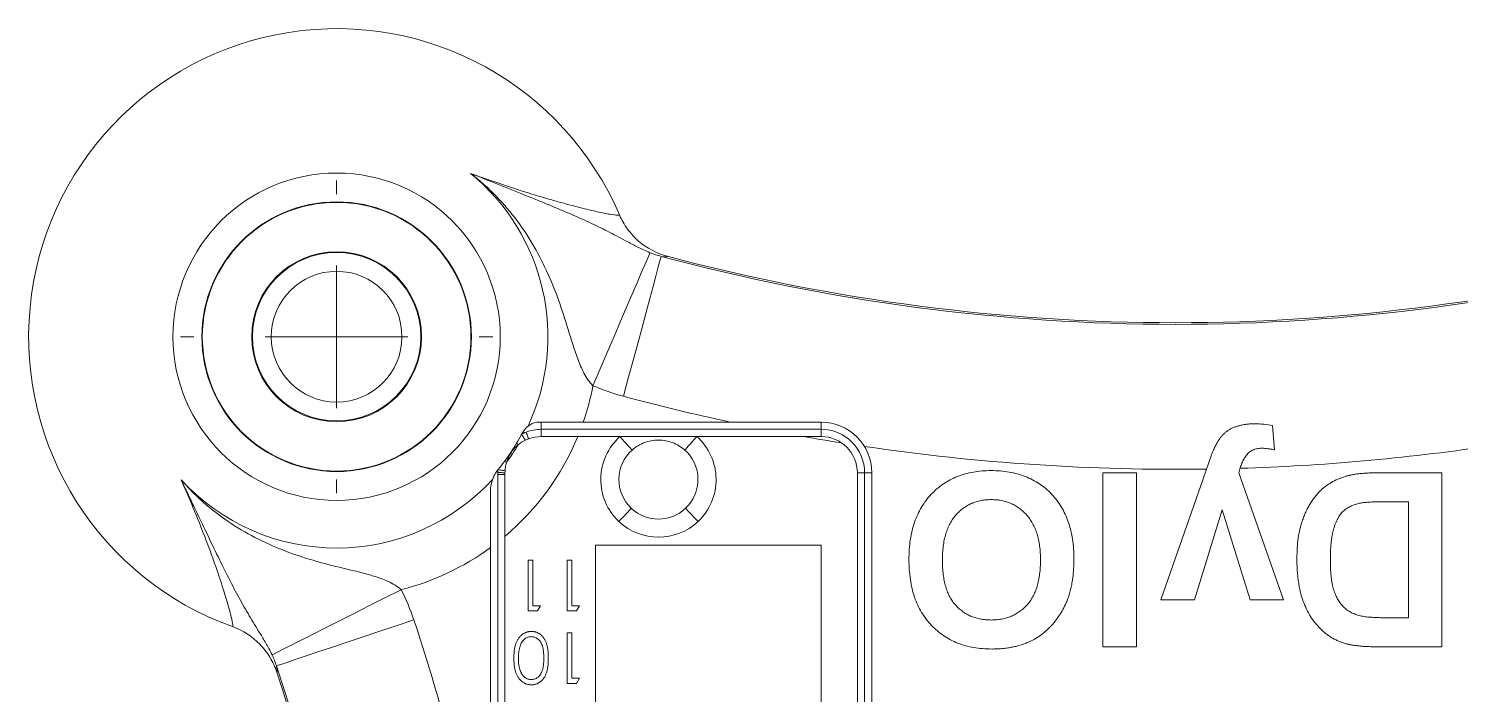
# Model space of a CAD drawing. Header units: millimetres. Extents: x 24.3 to 104.7, y 23.5 to 104.3.
# Drawn here: x 24.3 to 74.4, y 81 to 104.3 of the extents above; entities that cross this region are included whole.
import ezdxf

# ---------------------------------------------------------------- set-up
doc = ezdxf.new("R2010")
doc.units = ezdxf.units.MM

# ---------------------------------------------------------------- blocks, each defined once
blk = doc.blocks.new('SW_CENTERMARKSYMBOL_2')
at = {"color": 0, "linetype": 'Continuous', "lineweight": 0}
for p, q in [((0, 5), (0, 5.477)), ((0, 0), (0, 2.5)), ((-5, 0), (-5.477, 0)), ((0, 0), (-2.5, 0)), ((0, 0), (0, -2.5)), ((0, 0), (2.5, 0)), ((5, 0), (5.477, 0)), ((0, -5), (0, -5.477))]:
    blk.add_line(p, q, dxfattribs=at)

msp = doc.modelspace()

# ---------------------------------------------------------------- linework, layer by layer
at = {"color": 7, "linetype": 'Continuous', "lineweight": 15}
for p, q in [((42.231, 90.555), (42.231, 90.301)), ((42.231, 90.555), (52.042, 90.555)), ((52.042, 90.555), (52.042, 90.301)), ((67.859, 90.432), (67.937, 89.582)), ((52.042, 90.301), (42.231, 90.301)), ((42.231, 90.301), (42.231, 90.047)), ((52.042, 90.047), (42.231, 90.047)), ((52.042, 90.301), (52.042, 90.047)), ((65.433, 88.571), (65.713, 89.375)), ((40.707, 88.874), (40.707, 88.721)), ((40.707, 88.721), (40.707, 40.139)), ((40.961, 88.721), (40.707, 88.721)), ((40.961, 88.721), (40.961, 40.139)), ((53.312, 40.139), (53.312, 88.777)), ((53.566, 88.777), (53.312, 88.777)), ((53.566, 40.139), (53.566, 88.777)), ((53.82, 88.777), (53.566, 88.777)), ((53.82, 88.777), (53.82, 40.139)), ((61.919, 82.681), (61.919, 88.777)), ((61.919, 88.777), (63.092, 88.777)), ((63.092, 88.777), (63.092, 82.681)), ((63.951, 84.322), (65.433, 88.571)), ((66.679, 88.777), (68.25, 84.322)), ((71.497, 88.777), (73.799, 88.777)), ((73.799, 88.777), (73.799, 82.681)), ((40.453, 40.139), (40.453, 88.159)), ((66.101, 87.477), (65.124, 84.322)), ((67.077, 84.322), (66.101, 87.477)), ((72.626, 87.761), (71.662, 87.761)), ((72.626, 83.697), (72.626, 87.761)), ((52.042, 86.237), (44.136, 86.237)), ((44.136, 86.237), (44.136, 55.379)), ((52.042, 55.379), (52.042, 86.237)), ((41.774, 85.714), (41.933, 85.714)), ((41.774, 83.936), (41.774, 85.714)), ((41.933, 85.714), (41.933, 84.118)), ((43.141, 83.936), (43.141, 85.714)), ((43.141, 85.714), (43.301, 85.714)), ((43.301, 85.714), (43.301, 84.118)), ((65.124, 84.322), (63.951, 84.322)), ((68.25, 84.322), (67.077, 84.322)), ((42.102, 83.936), (41.774, 83.936)), ((41.933, 84.118), (42.207, 84.118)), ((42.207, 84.118), (42.102, 83.936)), ((43.47, 83.936), (43.141, 83.936)), ((43.301, 84.118), (43.574, 84.118)), ((43.574, 84.118), (43.47, 83.936)), ((72.046, 83.697), (72.626, 83.697)), ((43.141, 81.396), (43.141, 83.174)), ((43.141, 83.174), (43.301, 83.174)), ((43.301, 83.174), (43.301, 81.578)), ((63.092, 82.681), (61.919, 82.681)), ((73.799, 82.681), (71.563, 82.681)), ((43.47, 81.396), (43.141, 81.396)), ((43.301, 81.578), (43.574, 81.578)), ((43.574, 81.578), (43.47, 81.396))]:
    msp.add_line(p, q, dxfattribs=at)
at = {"color": 7, "linetype": 'Continuous', "lineweight": 15, "flags": 128}
for points in [[(46.043, 96.491), (46.013, 96.42), (45.951, 96.276), (45.859, 96.062), (45.739, 95.78), (45.591, 95.436), (45.419, 95.035), (45.225, 94.582), (45.012, 94.086), (44.784, 93.554), (44.544, 92.995), (44.296, 92.417), (44.044, 91.83)], [(46.434, 96.362), (46.419, 96.305), (46.382, 96.168), (46.324, 95.953), (46.246, 95.663), (46.15, 95.304), (46.036, 94.881), (45.907, 94.402), (45.765, 93.874), (45.612, 93.306), (45.451, 92.707), (45.284, 92.088), (45.114, 91.459)], [(41.543, 90.127), (41.565, 90.091), (41.587, 90.057), (41.608, 90.025), (41.627, 89.995), (41.644, 89.969), (41.658, 89.947), (41.668, 89.93), (41.676, 89.919)], [(41.703, 90.207), (41.72, 90.16), (41.737, 90.115), (41.752, 90.074), (41.765, 90.038), (41.776, 90.008), (41.784, 89.986), (41.789, 89.973), (41.791, 89.968)], [(45.415, 89.574), (45.408, 89.582), (45.384, 89.608), (45.346, 89.651), (45.293, 89.71), (45.229, 89.782), (45.155, 89.864), (45.074, 89.954), (44.991, 90.047)], [(47.688, 90.047), (47.605, 89.954), (47.524, 89.864), (47.451, 89.782), (47.386, 89.71), (47.333, 89.651), (47.295, 89.608), (47.271, 89.582), (47.265, 89.574)], [(40.963, 88.847), (40.95, 88.85), (40.93, 88.853), (40.905, 88.858), (40.874, 88.863), (40.84, 88.869), (40.802, 88.875), (40.761, 88.882), (40.72, 88.89)], [(40.961, 88.777), (40.952, 88.778), (40.935, 88.778), (40.91, 88.78), (40.878, 88.781), (40.841, 88.783), (40.8, 88.786), (40.755, 88.788), (40.709, 88.79)], [(45.388, 87.534), (45.381, 87.526), (45.357, 87.501), (45.317, 87.459), (45.263, 87.401), (45.197, 87.331), (45.121, 87.251), (45.038, 87.163), (44.952, 87.072)], [(47.727, 87.072), (47.641, 87.163), (47.558, 87.251), (47.482, 87.331), (47.416, 87.401), (47.362, 87.459), (47.322, 87.501), (47.298, 87.526), (47.291, 87.534)], [(32.796, 82.401), (32.865, 82.436), (33.005, 82.506), (33.214, 82.611), (33.487, 82.749), (33.822, 82.918), (34.212, 83.114), (34.651, 83.336), (35.133, 83.579), (35.65, 83.839), (36.193, 84.113), (36.755, 84.396), (37.325, 84.683)], [(32.95, 82.013), (33.006, 82.032), (33.141, 82.077), (33.353, 82.148), (33.637, 82.243), (33.99, 82.361), (34.405, 82.499), (34.876, 82.657), (35.394, 82.83), (35.952, 83.017), (36.54, 83.213), (37.148, 83.416), (37.767, 83.623)]]:
    msp.add_lwpolyline(points, dxfattribs=at)
at = {"color": 7, "linetype": 'Continuous', "lineweight": 15}
for radius in [5.735, 4.724, 4.707, 2.977, 2.951, 2.291]:
    msp.add_circle((35.059, 93.546), radius, dxfattribs=at)
for centre, radius, start, end in [((35.059, 93.546), 10.795, 23.2948, 250.2368), ((35.059, 93.546), 7.405, 334.9652, 50.6208), ((64.459, 163.321), 69.342, 254.93346, 285.06654), ((64.459, 163.321), 69.284, 255.1093, 284.8907), ((35.059, 93.546), 9.148, 340.9173, 349.1914), ((64.459, 163.321), 74.42, 254.93346, 257.89515), ((42.231, 88.777), 1.778, 90, 95.2613), ((52.042, 88.777), 1.778, 0, 90), ((35.059, 93.546), 9.148, 310.1832, 337.5134), ((35.059, 93.546), 7.33, 329.3837, 332.1976), ((35.059, 93.546), 7.33, 332.1976, 332.3166), ((42.231, 88.777), 1.524, 110.2813, 116.5564), ((42.231, 88.777), 1.524, 90, 110.2813), ((42.231, 88.777), 1.27, 90, 110.2813), ((46.34, 88.542), 2.021, 131.862, 226.6582), ((46.34, 88.542), 2.021, 313.3418, 48.138), ((64.459, 163.321), 74.42, 259.92891, 260.95355), ((52.042, 88.777), 1.524, 0, 90), ((52.042, 88.777), 1.27, 0, 90), ((35.059, 93.546), 7.33, 323.3789, 329.3837), ((35.059, 93.546), 7.405, 323.5629, 329.1997), ((40.738, 89.197), 0.88, 39.2459, 44.3754), ((46.34, 88.542), 1.386, 131.862, 226.6582), ((46.34, 88.542), 1.386, 313.3418, 48.138), ((64.459, 163.321), 74.42, 261.5783, 270.84007), ((64.459, 163.321), 74.42, 271.74449, 278.4217), ((35.059, 93.546), 7.33, 320.4051, 320.565), ((35.059, 93.546), 7.33, 320.565, 323.3789), ((41.266, 89.992), 0.881, 248.3899, 253.5139), ((35.059, 93.546), 7.405, 222.603, 317.6535), ((46.34, 88.542), 1.386, 226.6582, 313.3418), ((46.34, 88.542), 2.021, 226.6582, 313.3418), ((35.059, 93.546), 9.148, 284.3432, 306.1357), ((-27.528, 61.796), 68.846, 9.09417, 18.48454), ((-27.528, 61.796), 63.768, 341.51546, 18.48454), ((-27.528, 61.796), 63.71, 341.70712, 18.29288)]:
    msp.add_arc(centre, radius, start, end, dxfattribs=at)
for points, knots in [([(39.757, 99.27), (40.143, 99.128), (40.517, 98.997), (41.232, 98.756), (41.574, 98.647), (42.063, 98.496), (42.222, 98.448), (42.527, 98.359), (42.673, 98.317), (43.094, 98.199), (43.35, 98.131), (43.816, 98.014), (44.021, 97.965), (44.371, 97.888), (44.517, 97.858), (44.752, 97.816), (44.84, 97.804), (44.954, 97.797), (44.979, 97.802), (44.974, 97.815)], [0, 0, 0, 0, 0.125, 0.125, 0.25, 0.25, 0.3125, 0.3125, 0.375, 0.375, 0.5, 0.5, 0.625, 0.625, 0.75, 0.75, 0.875, 0.875, 1, 1, 1, 1]), ([(46.043, 96.491), (45.882, 96.556), (45.747, 96.62), (45.495, 96.746), (45.38, 96.807), (45.049, 96.984), (44.844, 97.094), (44.426, 97.308), (44.214, 97.413), (43.767, 97.623), (43.533, 97.728), (42.793, 98.049), (42.254, 98.269), (41.361, 98.628), (41.054, 98.75), (40.577, 98.94), (40.416, 99.005), (40.089, 99.136), (39.922, 99.203), (39.757, 99.27)], [0, 0, 0, 0, 0.0625, 0.0625, 0.125, 0.125, 0.25, 0.25, 0.375, 0.375, 0.5, 0.5, 0.75, 0.75, 0.875, 0.875, 0.9375, 0.9375, 1, 1, 1, 1]), ([(44.044, 91.83), (43.912, 91.959), (43.813, 92.11), (43.642, 92.431), (43.573, 92.599), (43.383, 93.109), (43.28, 93.457), (43.066, 94.15), (42.955, 94.496), (42.709, 95.18), (42.573, 95.519), (42.117, 96.511), (41.748, 97.138), (41.078, 98.008), (40.838, 98.283), (40.451, 98.672), (40.318, 98.798), (40.043, 99.041), (39.9, 99.159), (39.757, 99.27)], [0, 0, 0, 0, 0.0625, 0.0625, 0.125, 0.125, 0.25, 0.25, 0.375, 0.375, 0.5, 0.5, 0.75, 0.75, 0.875, 0.875, 0.9375, 0.9375, 1, 1, 1, 1]), ([(44.974, 97.815), (45.05, 97.637), (45.145, 97.472), (45.37, 97.164), (45.502, 97.021), (45.935, 96.647), (46.282, 96.463), (46.655, 96.363)], [0, 0, 0, 0, 0.25, 0.25, 0.5, 0.5, 1, 1, 1, 1]), ([(65.713, 89.375), (65.737, 89.433), (65.78, 89.542), (65.848, 89.692), (65.915, 89.821), (65.981, 89.93), (66.049, 90.024), (66.122, 90.106), (66.198, 90.18), (66.28, 90.245), (66.37, 90.302), (66.469, 90.352), (66.577, 90.395), (66.695, 90.431), (66.821, 90.461), (66.956, 90.481), (67.098, 90.495), (67.196, 90.496), (67.246, 90.496)], [0, 0, 0, 0, 0.090156, 0.170073, 0.240164, 0.300404, 0.355401, 0.408192, 0.459211, 0.509727, 0.56025, 0.613934, 0.669936, 0.72941, 0.792525, 0.858343, 0.927245, 1, 1, 1, 1]), ([(67.246, 90.496), (67.35, 90.494), (67.556, 90.489), (67.758, 90.451), (67.859, 90.432)], [0, 0, 0, 0, 0.503093, 1, 1, 1, 1]), ([(47.265, 89.574), (47.132, 89.693), (46.986, 89.777), (46.758, 89.863), (46.68, 89.885), (46.515, 89.915), (46.427, 89.923), (46.251, 89.923), (46.164, 89.915), (46, 89.885), (45.921, 89.863), (45.769, 89.806), (45.696, 89.771), (45.552, 89.685), (45.481, 89.633), (45.415, 89.574)], [0, 0, 0, 0, 0.25, 0.25, 0.375, 0.375, 0.5, 0.5, 0.625, 0.625, 0.75, 0.75, 0.875, 0.875, 1, 1, 1, 1]), ([(41.419, 89.754), (41.328, 89.678), (41.243, 89.585), (41.104, 89.376), (41.051, 89.262), (41.016, 89.147)], [0, 0, 0, 0, 0.5, 0.5, 1, 1, 1, 1]), ([(67.491, 89.637), (67.462, 89.636), (67.404, 89.635), (67.321, 89.624), (67.244, 89.604), (67.173, 89.577), (67.107, 89.543), (67.048, 89.501), (66.994, 89.452), (66.932, 89.373), (66.862, 89.263), (66.79, 89.116), (66.728, 88.953), (66.696, 88.837), (66.679, 88.777)], [0, 0, 0, 0, 0.068879, 0.13261, 0.193889, 0.25237, 0.30888, 0.364334, 0.420394, 0.477374, 0.596101, 0.72132, 0.855608, 1, 1, 1, 1]), ([(67.937, 89.582), (67.897, 89.59), (67.819, 89.607), (67.705, 89.624), (67.596, 89.634), (67.526, 89.636), (67.491, 89.637)], [0, 0, 0, 0, 0.274114, 0.529359, 0.771879, 1, 1, 1, 1]), ([(40.532, 88.557), (40.553, 88.612), (40.577, 88.667), (40.634, 88.773), (40.667, 88.825), (40.707, 88.874)], [0, 0, 0, 0, 0.5, 0.5, 1, 1, 1, 1]), ([(55.12, 85.738), (55.122, 85.857), (55.126, 86.088), (55.164, 86.425), (55.224, 86.743), (55.311, 87.041), (55.42, 87.319), (55.557, 87.576), (55.716, 87.816), (55.901, 88.031), (56.105, 88.226), (56.329, 88.394), (56.566, 88.538), (56.822, 88.654), (57.095, 88.745), (57.383, 88.809), (57.688, 88.847), (57.896, 88.853), (58.003, 88.855)], [0, 0, 0, 0, 0.074281, 0.144611, 0.211674, 0.276037, 0.337883, 0.398273, 0.457645, 0.516795, 0.575603, 0.633316, 0.690913, 0.749049, 0.808543, 0.869789, 0.933331, 1, 1, 1, 1]), ([(58.003, 88.855), (58.111, 88.852), (58.322, 88.847), (58.631, 88.81), (58.922, 88.744), (59.197, 88.656), (59.454, 88.539), (59.695, 88.397), (59.917, 88.228), (60.122, 88.035), (60.307, 87.821), (60.466, 87.583), (60.603, 87.328), (60.712, 87.052), (60.8, 86.758), (60.859, 86.444), (60.897, 86.111), (60.901, 85.883), (60.903, 85.766)], [0, 0, 0, 0, 0.067553, 0.13222, 0.194074, 0.254079, 0.312551, 0.370559, 0.428376, 0.487115, 0.546179, 0.605446, 0.665495, 0.726979, 0.790725, 0.857159, 0.926603, 1, 1, 1, 1]), ([(31.409, 83.387), (31.422, 83.382), (31.425, 83.408), (31.411, 83.521), (31.393, 83.61), (31.337, 83.843), (31.299, 83.988), (31.224, 84.247), (31.197, 84.341), (31.135, 84.543), (31.101, 84.652), (30.991, 84.997), (30.907, 85.25), (30.761, 85.666), (30.71, 85.81), (30.6, 86.11), (30.542, 86.268), (30.358, 86.749), (30.225, 87.086), (29.935, 87.787), (29.777, 88.155), (29.608, 88.533)], [0, 0, 0, 0, 0.125, 0.125, 0.25, 0.25, 0.375, 0.375, 0.4375, 0.4375, 0.5, 0.5, 0.625, 0.625, 0.6875, 0.6875, 0.75, 0.75, 0.875, 0.875, 1, 1, 1, 1]), ([(32.796, 82.401), (32.722, 82.558), (32.648, 82.69), (32.507, 82.934), (32.439, 83.046), (32.242, 83.367), (32.119, 83.564), (31.878, 83.97), (31.76, 84.177), (31.523, 84.612), (31.402, 84.84), (31.034, 85.563), (30.779, 86.091), (30.361, 86.964), (30.217, 87.265), (29.994, 87.731), (29.919, 87.889), (29.765, 88.209), (29.686, 88.372), (29.608, 88.533)], [0, 0, 0, 0, 0.0625, 0.0625, 0.125, 0.125, 0.25, 0.25, 0.375, 0.375, 0.5, 0.5, 0.75, 0.75, 0.875, 0.875, 0.9375, 0.9375, 1, 1, 1, 1]), ([(37.325, 84.683), (37.188, 84.808), (37.03, 84.898), (36.698, 85.048), (36.525, 85.108), (36.002, 85.266), (35.646, 85.348), (34.938, 85.52), (34.584, 85.609), (33.883, 85.814), (33.535, 85.93), (32.513, 86.328), (31.862, 86.661), (30.95, 87.282), (30.66, 87.506), (30.247, 87.872), (30.113, 87.998), (29.854, 88.259), (29.727, 88.396), (29.608, 88.533)], [0, 0, 0, 0, 0.0625, 0.0625, 0.125, 0.125, 0.25, 0.25, 0.375, 0.375, 0.5, 0.5, 0.75, 0.75, 0.875, 0.875, 0.9375, 0.9375, 1, 1, 1, 1]), ([(40.707, 88.721), (40.707, 88.726), (40.707, 88.731), (40.707, 88.736), (40.707, 88.754), (40.708, 88.772), (40.709, 88.79)], [0, 0, 0, 0, 0.00001512775, 0.00001512775, 0.00001512775, 0.00006977327, 0.00006977327, 0.00006977327, 0.00006977327]), ([(69.554, 88.162), (69.61, 88.213), (69.726, 88.317), (69.931, 88.445), (70.16, 88.56), (70.327, 88.618), (70.414, 88.648)], [0, 0, 0, 0, 0.228741, 0.468166, 0.725333, 1, 1, 1, 1]), ([(70.414, 88.648), (70.448, 88.658), (70.521, 88.681), (70.636, 88.704), (70.758, 88.729), (70.89, 88.746), (71.029, 88.76), (71.178, 88.769), (71.334, 88.775), (71.442, 88.776), (71.497, 88.777)], [0, 0, 0, 0, 0.099888, 0.207312, 0.320838, 0.442448, 0.570185, 0.705432, 0.849416, 1, 1, 1, 1]), ([(58.005, 87.839), (57.944, 87.837), (57.824, 87.834), (57.648, 87.81), (57.48, 87.768), (57.321, 87.71), (57.171, 87.632), (57.028, 87.541), (56.895, 87.431), (56.77, 87.307), (56.657, 87.165), (56.559, 87.006), (56.475, 86.83), (56.41, 86.637), (56.355, 86.429), (56.32, 86.203), (56.296, 85.961), (56.293, 85.794), (56.292, 85.708)], [0, 0, 0, 0, 0.059333, 0.116778, 0.172169, 0.226925, 0.280998, 0.335578, 0.39118, 0.448177, 0.506677, 0.566655, 0.629221, 0.694952, 0.764337, 0.838, 0.916595, 1, 1, 1, 1]), ([(59.731, 85.725), (59.73, 85.81), (59.728, 85.973), (59.703, 86.21), (59.667, 86.432), (59.613, 86.637), (59.545, 86.828), (59.46, 87.002), (59.361, 87.162), (59.246, 87.303), (59.12, 87.429), (58.986, 87.539), (58.842, 87.632), (58.691, 87.708), (58.531, 87.766), (58.363, 87.81), (58.187, 87.834), (58.067, 87.837), (58.005, 87.839)], [0, 0, 0, 0, 0.08212, 0.159025, 0.231845, 0.300713, 0.366067, 0.428673, 0.489076, 0.548283, 0.606046, 0.662406, 0.717184, 0.77216, 0.827113, 0.882801, 0.940453, 1, 1, 1, 1]), ([(68.904, 87.085), (68.924, 87.139), (68.962, 87.246), (69.028, 87.401), (69.1, 87.548), (69.178, 87.686), (69.263, 87.817), (69.353, 87.941), (69.449, 88.056), (69.519, 88.127), (69.554, 88.162)], [0, 0, 0, 0, 0.1363432, 0.269093, 0.3977222, 0.5226435, 0.645115, 0.7655562, 0.8836701, 1, 1, 1, 1]), ([(70.881, 87.702), (70.831, 87.689), (70.733, 87.663), (70.595, 87.604), (70.47, 87.534), (70.356, 87.449), (70.253, 87.342), (70.166, 87.205), (70.085, 87.041), (70.029, 86.885), (69.989, 86.745), (69.962, 86.628), (69.941, 86.501), (69.923, 86.365), (69.908, 86.22), (69.899, 86.065), (69.893, 85.902), (69.891, 85.789), (69.891, 85.731)], [0, 0, 0, 0, 0.064918, 0.126443, 0.185879, 0.243017, 0.302491, 0.369364, 0.444572, 0.529178, 0.575517, 0.625405, 0.678868, 0.735605, 0.796189, 0.860141, 0.928064, 1, 1, 1, 1]), ([(71.662, 87.761), (71.618, 87.761), (71.534, 87.76), (71.413, 87.758), (71.301, 87.753), (71.199, 87.747), (71.106, 87.738), (71.023, 87.729), (70.949, 87.717), (70.903, 87.707), (70.881, 87.702)], [0, 0, 0, 0, 0.166673, 0.320909, 0.464346, 0.593863, 0.712744, 0.82094, 0.915687, 1, 1, 1, 1]), ([(68.719, 85.788), (68.721, 85.909), (68.726, 86.143), (68.76, 86.481), (68.817, 86.794), (68.876, 86.99), (68.904, 87.085)], [0, 0, 0, 0, 0.27587, 0.534327, 0.774296, 1, 1, 1, 1]), ([(58.02, 82.603), (57.913, 82.606), (57.703, 82.611), (57.397, 82.649), (57.107, 82.713), (56.835, 82.806), (56.577, 82.921), (56.337, 83.065), (56.113, 83.235), (55.907, 83.429), (55.721, 83.646), (55.561, 83.887), (55.423, 84.145), (55.312, 84.425), (55.225, 84.725), (55.166, 85.045), (55.126, 85.384), (55.122, 85.618), (55.12, 85.738)], [0, 0, 0, 0, 0.066543, 0.130227, 0.191372, 0.250609, 0.308646, 0.36635, 0.42409, 0.482748, 0.54192, 0.601306, 0.661694, 0.723753, 0.787994, 0.855173, 0.925635, 1, 1, 1, 1]), ([(56.292, 85.708), (56.294, 85.623), (56.296, 85.458), (56.318, 85.22), (56.354, 84.997), (56.405, 84.792), (56.471, 84.603), (56.55, 84.43), (56.646, 84.274), (56.756, 84.135), (56.879, 84.014), (57.012, 83.909), (57.153, 83.818), (57.305, 83.745), (57.467, 83.689), (57.638, 83.649), (57.819, 83.624), (57.942, 83.621), (58.005, 83.619)], [0, 0, 0, 0, 0.0832504, 0.1612222, 0.2342729, 0.303223, 0.3682005, 0.4296583, 0.4890007, 0.5465197, 0.6025477, 0.6575172, 0.7117522, 0.7666006, 0.8218822, 0.8791526, 0.9382218, 1, 1, 1, 1]), ([(58.005, 83.619), (58.069, 83.621), (58.192, 83.624), (58.373, 83.649), (58.545, 83.689), (58.707, 83.746), (58.859, 83.821), (59.002, 83.911), (59.136, 84.018), (59.259, 84.142), (59.371, 84.281), (59.468, 84.439), (59.549, 84.613), (59.617, 84.804), (59.667, 85.011), (59.705, 85.234), (59.727, 85.474), (59.73, 85.64), (59.731, 85.725)], [0, 0, 0, 0, 0.061365, 0.120039, 0.176926, 0.232342, 0.286997, 0.341204, 0.396361, 0.452852, 0.510542, 0.570032, 0.63213, 0.697177, 0.76605, 0.839067, 0.916911, 1, 1, 1, 1]), ([(60.903, 85.766), (60.903, 85.69), (60.902, 85.542), (60.887, 85.325), (60.868, 85.117), (60.836, 84.919), (60.799, 84.73), (60.753, 84.549), (60.697, 84.379), (60.653, 84.27), (60.631, 84.216)], [0, 0, 0, 0, 0.142626, 0.280099, 0.411798, 0.538154, 0.660002, 0.777042, 0.890637, 1, 1, 1, 1]), ([(70.409, 82.797), (70.365, 82.811), (70.278, 82.839), (70.152, 82.891), (70.03, 82.949), (69.913, 83.016), (69.801, 83.09), (69.694, 83.173), (69.592, 83.262), (69.461, 83.391), (69.312, 83.57), (69.155, 83.806), (69.022, 84.066), (68.929, 84.299), (68.868, 84.497), (68.828, 84.657), (68.794, 84.825), (68.768, 85.001), (68.745, 85.186), (68.729, 85.379), (68.721, 85.58), (68.72, 85.718), (68.719, 85.788)], [0, 0, 0, 0, 0.037272, 0.073996, 0.110617, 0.146694, 0.183138, 0.219392, 0.256133, 0.293253, 0.368243, 0.444701, 0.523109, 0.604771, 0.647273, 0.691554, 0.738043, 0.786136, 0.836342, 0.888682, 0.943206, 1, 1, 1, 1]), ([(69.891, 85.731), (69.891, 85.674), (69.892, 85.562), (69.899, 85.399), (69.908, 85.247), (69.923, 85.106), (69.941, 84.974), (69.962, 84.852), (69.989, 84.742), (70.029, 84.61), (70.089, 84.461), (70.174, 84.301), (70.272, 84.161), (70.385, 84.041), (70.513, 83.942), (70.656, 83.861), (70.815, 83.797), (70.928, 83.77), (70.986, 83.756)], [0, 0, 0, 0, 0.069868, 0.135347, 0.196479, 0.253853, 0.307497, 0.357001, 0.403061, 0.445236, 0.523165, 0.596238, 0.664353, 0.72943, 0.793593, 0.859254, 0.927681, 1, 1, 1, 1]), ([(60.631, 84.216), (60.595, 84.14), (60.525, 83.989), (60.393, 83.775), (60.244, 83.573), (60.079, 83.384), (59.901, 83.213), (59.711, 83.066), (59.514, 82.938), (59.374, 82.874), (59.305, 82.842)], [0, 0, 0, 0, 0.1289123, 0.2563085, 0.3851207, 0.5140558, 0.6409861, 0.7639377, 0.8831091, 1, 1, 1, 1]), ([(32.963, 81.793), (32.902, 81.976), (32.821, 82.15), (32.623, 82.477), (32.503, 82.631), (32.103, 83.042), (31.773, 83.256), (31.409, 83.387)], [0, 0, 0, 0, 0.25, 0.25, 0.5, 0.5, 1, 1, 1, 1]), ([(70.986, 83.756), (71.012, 83.751), (71.067, 83.741), (71.159, 83.729), (71.268, 83.72), (71.392, 83.711), (71.533, 83.705), (71.689, 83.7), (71.862, 83.698), (71.983, 83.697), (72.046, 83.697)], [0, 0, 0, 0, 0.072342, 0.15927, 0.261932, 0.379393, 0.511638, 0.658765, 0.821921, 1, 1, 1, 1]), ([(41.272, 82.286), (41.272, 82.313), (41.273, 82.366), (41.276, 82.443), (41.283, 82.516), (41.291, 82.585), (41.303, 82.65), (41.316, 82.71), (41.333, 82.767), (41.351, 82.819), (41.372, 82.867), (41.395, 82.912), (41.42, 82.954), (41.446, 82.993), (41.475, 83.029), (41.506, 83.062), (41.538, 83.092), (41.572, 83.119), (41.608, 83.143), (41.645, 83.163), (41.682, 83.18), (41.721, 83.195), (41.761, 83.206), (41.802, 83.213), (41.843, 83.219), (41.872, 83.219), (41.886, 83.219)], [0, 0, 0, 0, 0.06506, 0.12705, 0.185506, 0.240752, 0.292964, 0.342446, 0.388918, 0.432675, 0.474526, 0.51467, 0.553643, 0.591461, 0.627839, 0.663419, 0.698598, 0.733203, 0.767395, 0.800835, 0.834007, 0.866988, 0.899725, 0.932706, 0.966178, 1, 1, 1, 1]), ([(41.88, 83.037), (41.861, 83.036), (41.821, 83.034), (41.764, 83.02), (41.708, 82.995), (41.664, 82.967), (41.631, 82.941), (41.607, 82.918), (41.585, 82.893), (41.565, 82.865), (41.546, 82.836), (41.528, 82.803), (41.513, 82.768), (41.504, 82.744), (41.499, 82.732)], [0, 0, 0, 0, 0.112802, 0.225203, 0.339663, 0.459731, 0.521784, 0.583969, 0.64821, 0.71391, 0.781027, 0.851466, 0.924059, 1, 1, 1, 1]), ([(42.321, 82.285), (42.321, 82.309), (42.32, 82.355), (42.317, 82.422), (42.313, 82.484), (42.308, 82.542), (42.3, 82.595), (42.291, 82.644), (42.28, 82.689), (42.267, 82.729), (42.252, 82.766), (42.236, 82.801), (42.219, 82.833), (42.199, 82.863), (42.178, 82.89), (42.156, 82.916), (42.131, 82.939), (42.097, 82.966), (42.053, 82.994), (41.997, 83.019), (41.939, 83.034), (41.9, 83.036), (41.88, 83.037)], [0, 0, 0, 0, 0.07296, 0.1416, 0.205587, 0.265332, 0.320634, 0.371501, 0.41848, 0.461394, 0.501833, 0.540509, 0.577889, 0.614316, 0.649702, 0.68457, 0.718634, 0.75236, 0.817631, 0.879708, 0.939958, 1, 1, 1, 1]), ([(41.886, 83.219), (41.9, 83.219), (41.927, 83.219), (41.968, 83.214), (42.008, 83.206), (42.047, 83.195), (42.085, 83.182), (42.122, 83.165), (42.157, 83.145), (42.192, 83.122), (42.225, 83.096), (42.256, 83.067), (42.286, 83.035), (42.313, 82.999), (42.339, 82.961), (42.363, 82.92), (42.384, 82.876), (42.405, 82.828), (42.422, 82.777), (42.438, 82.721), (42.451, 82.66), (42.462, 82.595), (42.47, 82.524), (42.476, 82.449), (42.48, 82.369), (42.48, 82.314), (42.48, 82.286)], [0, 0, 0, 0, 0.033791, 0.066629, 0.099295, 0.131651, 0.163609, 0.196131, 0.228933, 0.262192, 0.296029, 0.330259, 0.365105, 0.400999, 0.43791, 0.476001, 0.515551, 0.556588, 0.599944, 0.646608, 0.696401, 0.749757, 0.806838, 0.867422, 0.93188, 1, 1, 1, 1]), ([(59.305, 82.842), (59.258, 82.823), (59.163, 82.784), (59.015, 82.735), (58.862, 82.696), (58.704, 82.661), (58.54, 82.636), (58.372, 82.616), (58.198, 82.605), (58.08, 82.604), (58.02, 82.603)], [0, 0, 0, 0, 0.115824, 0.23411, 0.354106, 0.476628, 0.602521, 0.731466, 0.863531, 1, 1, 1, 1]), ([(41.499, 82.732), (41.494, 82.716), (41.483, 82.684), (41.469, 82.634), (41.458, 82.581), (41.448, 82.527), (41.441, 82.47), (41.435, 82.41), (41.432, 82.348), (41.432, 82.306), (41.432, 82.285)], [0, 0, 0, 0, 0.1105883, 0.2245418, 0.3425035, 0.4643241, 0.590756, 0.7222275, 0.8588428, 1, 1, 1, 1]), ([(71.563, 82.681), (71.502, 82.681), (71.383, 82.681), (71.21, 82.688), (71.049, 82.695), (70.899, 82.71), (70.76, 82.725), (70.633, 82.744), (70.517, 82.768), (70.444, 82.788), (70.409, 82.797)], [0, 0, 0, 0, 0.15747, 0.30663, 0.445395, 0.573987, 0.694437, 0.804898, 0.906812, 1, 1, 1, 1]), ([(41.886, 81.35), (41.872, 81.35), (41.843, 81.351), (41.802, 81.356), (41.761, 81.363), (41.722, 81.375), (41.683, 81.388), (41.646, 81.406), (41.609, 81.426), (41.574, 81.45), (41.54, 81.476), (41.507, 81.506), (41.477, 81.539), (41.448, 81.575), (41.421, 81.614), (41.397, 81.656), (41.374, 81.701), (41.352, 81.75), (41.334, 81.802), (41.317, 81.859), (41.303, 81.919), (41.292, 81.984), (41.283, 82.054), (41.276, 82.127), (41.273, 82.205), (41.272, 82.258), (41.272, 82.286)], [0, 0, 0, 0, 0.033788, 0.067226, 0.099841, 0.132545, 0.16513, 0.198011, 0.23128, 0.265044, 0.299216, 0.334359, 0.369695, 0.406258, 0.443804, 0.482982, 0.523085, 0.565267, 0.609343, 0.656393, 0.705887, 0.758326, 0.813833, 0.872795, 0.934723, 1, 1, 1, 1]), ([(41.432, 82.285), (41.432, 82.263), (41.432, 82.222), (41.435, 82.16), (41.44, 82.102), (41.446, 82.047), (41.455, 81.995), (41.465, 81.945), (41.477, 81.899), (41.491, 81.855), (41.506, 81.815), (41.524, 81.777), (41.542, 81.742), (41.562, 81.71), (41.583, 81.681), (41.607, 81.654), (41.631, 81.63), (41.665, 81.603), (41.709, 81.575), (41.765, 81.55), (41.822, 81.536), (41.861, 81.534), (41.88, 81.533)], [0, 0, 0, 0, 0.065676, 0.128493, 0.188147, 0.245074, 0.299412, 0.350857, 0.399879, 0.446605, 0.491185, 0.533304, 0.573777, 0.612448, 0.649516, 0.685448, 0.720274, 0.754004, 0.819087, 0.880502, 0.940316, 1, 1, 1, 1]), ([(41.88, 81.533), (41.9, 81.534), (41.939, 81.536), (41.997, 81.55), (42.053, 81.575), (42.098, 81.603), (42.131, 81.63), (42.155, 81.653), (42.178, 81.678), (42.199, 81.706), (42.218, 81.736), (42.235, 81.768), (42.251, 81.802), (42.266, 81.839), (42.279, 81.879), (42.291, 81.924), (42.299, 81.973), (42.307, 82.027), (42.313, 82.085), (42.317, 82.148), (42.32, 82.215), (42.321, 82.261), (42.321, 82.285)], [0, 0, 0, 0, 0.060389, 0.120888, 0.182614, 0.247365, 0.281082, 0.314872, 0.349216, 0.384592, 0.421009, 0.45806, 0.496725, 0.537154, 0.580057, 0.627112, 0.678324, 0.733973, 0.793739, 0.857708, 0.926695, 1, 1, 1, 1]), ([(42.48, 82.286), (42.48, 82.257), (42.48, 82.202), (42.476, 82.121), (42.47, 82.045), (42.462, 81.975), (42.452, 81.909), (42.439, 81.848), (42.423, 81.793), (42.406, 81.742), (42.386, 81.695), (42.365, 81.651), (42.34, 81.61), (42.315, 81.572), (42.287, 81.537), (42.258, 81.505), (42.226, 81.475), (42.193, 81.449), (42.158, 81.426), (42.122, 81.405), (42.085, 81.389), (42.047, 81.375), (42.008, 81.364), (41.968, 81.356), (41.927, 81.351), (41.9, 81.35), (41.886, 81.35)], [0, 0, 0, 0, 0.0685939, 0.1332446, 0.1943105, 0.2512765, 0.3045101, 0.354231, 0.4004762, 0.4434059, 0.4840096, 0.5232466, 0.5610363, 0.5978937, 0.6335116, 0.6685002, 0.7028753, 0.7370646, 0.7706721, 0.8035672, 0.8361831, 0.8684617, 0.9008476, 0.9334672, 0.9662579, 1, 1, 1, 1])]:
    msp.add_open_spline(points, degree=3, knots=knots, dxfattribs=at)
for points in [[(46.043, 96.491), (46.17, 96.441), (46.3, 96.397), (46.434, 96.362)], [(46.655, 96.363), (46.661, 96.342), (46.587, 96.341), (46.434, 96.362)], [(45.114, 91.459), (44.749, 91.557), (44.392, 91.681), (44.044, 91.83)], [(41.55, 90.14), (41.606, 90.247), (41.683, 90.34), (41.768, 90.412)], [(41.768, 90.412), (41.859, 90.489), (41.961, 90.538), (42.068, 90.548)], [(41.676, 89.919), (41.586, 89.876), (41.501, 89.821), (41.419, 89.754)], [(41.543, 90.127), (41.593, 90.159), (41.647, 90.186), (41.703, 90.207)], [(41.791, 89.968), (41.752, 89.954), (41.713, 89.937), (41.676, 89.919)], [(40.709, 88.79), (40.711, 88.824), (40.714, 88.857), (40.72, 88.89)], [(40.963, 88.847), (40.962, 88.824), (40.961, 88.8), (40.961, 88.777)], [(41.016, 89.147), (40.986, 89.048), (40.969, 88.947), (40.963, 88.847)], [(40.453, 88.159), (40.453, 88.292), (40.48, 88.424), (40.532, 88.557)], [(40.961, 88.777), (40.961, 88.768), (40.961, 88.749), (40.961, 88.73), (40.961, 88.721)], [(37.325, 84.683), (37.498, 84.341), (37.645, 83.987), (37.767, 83.623)], [(32.95, 82.013), (32.907, 82.147), (32.855, 82.276), (32.796, 82.401)], [(32.95, 82.013), (32.981, 81.862), (32.985, 81.788), (32.963, 81.793)]]:
    msp.add_open_spline(points, degree=3, dxfattribs=at)

# ---------------------------------------------------------------- block references
at = {"color": 7, "linetype": 'Continuous', "lineweight": 0}
msp.add_blockref('SW_CENTERMARKSYMBOL_2', (35.059, 93.546), dxfattribs=at)

doc.saveas('drawing.dxf')
